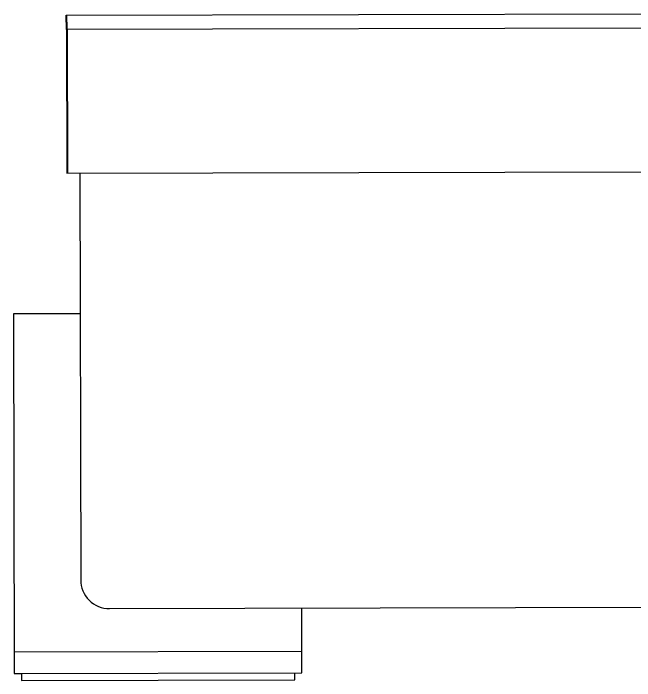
# Model space of a CAD drawing. Header units: inches. Extents: x 164.3 to 247.9, y 15.6 to 56.7.
# Drawn here: x 220.302 to 220.979, y 29.071 to 29.799 of the extents above; entities that cross this region are included whole.
import ezdxf

# ---------------------------------------------------------------- set-up
doc = ezdxf.new("R2010")
doc.units = ezdxf.units.IN
doc.header["$MEASUREMENT"] = 0
doc.layers.get('0').update_dxf_attribs({"lineweight": 0})

msp = doc.modelspace()

# ---------------------------------------------------------------- linework, layer by layer
at = {"color": 7, "linetype": 'ByBlock', "lineweight": -2}
for p, q in [((220.35948, 29.79737), (221.14421, 29.79927)), ((220.35952, 29.78167), (220.35948, 29.79737)), ((220.35998, 29.78169), (220.35994, 29.79739)), ((220.36024, 29.78197), (220.3602, 29.79766)), ((221.14424, 29.78357), (220.35952, 29.78167)), ((220.35952, 29.78167), (220.3599, 29.62473)), ((220.35998, 29.78169), (220.36036, 29.62475)), ((220.36024, 29.78197), (220.36062, 29.62502)), ((220.3599, 29.62473), (221.14462, 29.62663)), ((220.3741, 29.62476), (220.37517, 29.18113)), ((220.37447, 29.47154), (220.30171, 29.47136)), ((220.30171, 29.47136), (220.30266, 29.079)), ((220.40664, 29.14982), (221.59942, 29.1527)), ((220.61655, 29.07976), (220.61638, 29.15032)), ((220.3026, 29.10254), (220.61649, 29.1033)), ((220.30266, 29.079), (220.61655, 29.07976)), ((220.30266, 29.079), (220.3105, 29.07902)), ((220.3105, 29.07902), (220.31052, 29.07117)), ((220.60872, 29.0719), (220.6087, 29.07974)), ((220.31052, 29.07117), (220.60872, 29.0719))]:
    msp.add_line(p, q, dxfattribs=at)
msp.add_arc((220.40656, 29.1812), 0.03139, 180.13875, 270.13875, dxfattribs=at)

doc.saveas('drawing.dxf')
